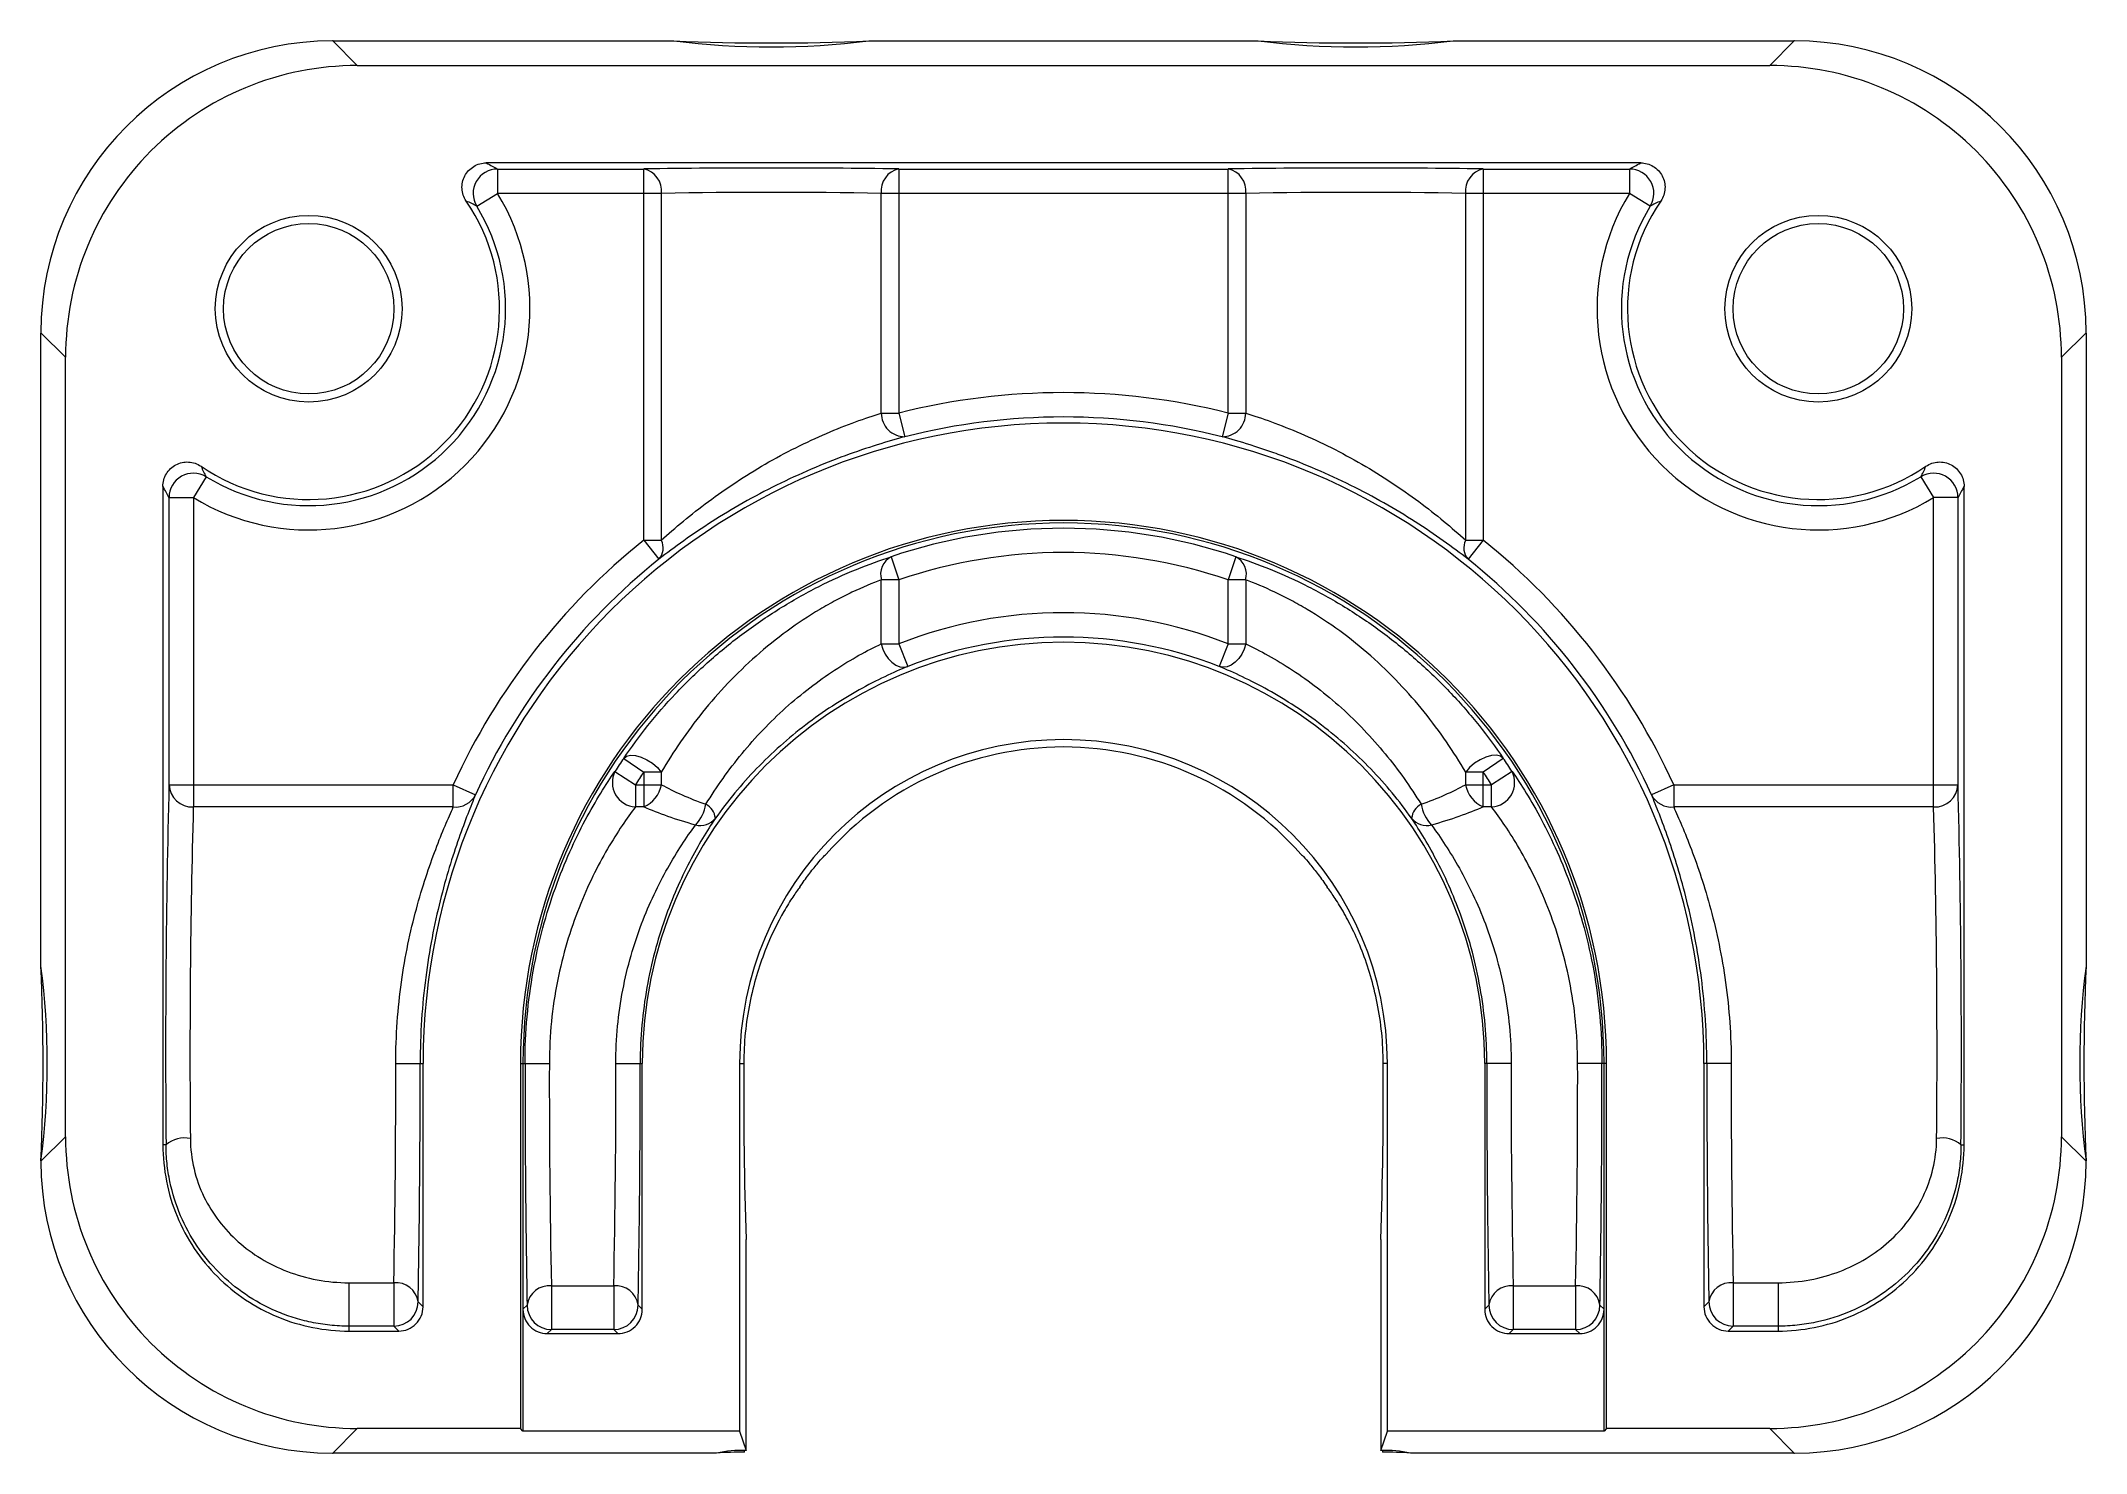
# Paper-space layout '_Back' of a CAD drawing. Header units: millimetres, sheet in inches. Extents: x -21 to 21, y -8 to 21.
import ezdxf

# ---------------------------------------------------------------- set-up
doc = ezdxf.new("R2010")
doc.units = ezdxf.units.MM

psp = doc.layouts.new('_Back')

# ---------------------------------------------------------------- linework, layer by layer
at = {"color": 7, "linetype": 'Continuous', "lineweight": 15}
for p, q in [((-15.008, 21), (-14.502, 20.494)), ((-15.001, 21), (-15.008, 21)), ((-15.001, 21), (-8, 21)), ((-4, 21), (4, 21)), ((8, 21), (15.001, 21)), ((14.502, 20.494), (15.008, 21)), ((15.008, 21), (15.001, 21)), ((-14.502, 20.494), (14.502, 20.494)), ((11.853, 18.494), (-11.853, 18.494)), ((-11.623, 18.369), (-8.62, 18.369)), ((-11.623, 18.369), (-11.623, 17.869)), ((-8.62, 10.747), (-8.62, 18.369)), ((-3.38, 18.369), (3.38, 18.369)), ((-3.38, 18.369), (-3.38, 13.356)), ((3.38, 13.356), (3.38, 18.369)), ((8.62, 18.369), (11.623, 18.369)), ((8.62, 18.369), (8.62, 10.747)), ((11.623, 18.369), (11.623, 17.869)), ((-12.05, 17.609), (-11.623, 17.869)), ((-8.259, 17.869), (-11.623, 17.869)), ((-8.259, 17.869), (-8.259, 10.747)), ((-3.741, 13.356), (-3.741, 17.869)), ((3.741, 17.869), (-3.741, 17.869)), ((3.741, 17.869), (3.741, 13.356)), ((8.259, 10.747), (8.259, 17.869)), ((11.623, 17.869), (8.259, 17.869)), ((12.05, 17.609), (11.623, 17.869)), ((-20.494, 14.502), (-21, 15.008)), ((-21, 15.008), (-21, 15.001)), ((-21, 2), (-21, 15.001)), ((21, 15.008), (20.494, 14.502)), ((21, 15.001), (21, 15.008)), ((21, 15.001), (21, 2)), ((-20.494, -1.502), (-20.494, 14.502)), ((20.494, 14.502), (20.494, -1.502)), ((-3.741, 13.356), (-3.38, 13.356)), ((-3.38, 13.356), (-3.257, 12.872)), ((3.38, 13.356), (3.257, 12.872)), ((3.38, 13.356), (3.741, 13.356)), ((-18.494, 11.853), (-18.494, -1.673)), ((-17.609, 12.05), (-17.869, 11.623)), ((17.609, 12.05), (17.869, 11.623)), ((18.494, -1.673), (18.494, 11.853)), ((-18.369, 5.726), (-18.369, 11.623)), ((-18.369, 11.623), (-17.869, 11.623)), ((-17.869, 11.623), (-17.869, 5.268)), ((18.369, 11.623), (17.869, 11.623)), ((17.869, 5.268), (17.869, 11.623)), ((18.369, 11.623), (18.369, 5.726)), ((-8.62, 10.747), (-8.307, 10.357)), ((-8.62, 10.747), (-8.259, 10.747)), ((8.259, 10.747), (8.62, 10.747)), ((8.62, 10.747), (8.307, 10.357)), ((-3.541, 10.407), (-3.38, 9.933)), ((3.541, 10.407), (3.38, 9.933)), ((-3.741, 8.619), (-3.741, 9.933)), ((-3.38, 9.933), (-3.741, 9.933)), ((-3.38, 9.933), (-3.38, 8.619)), ((3.741, 9.933), (3.38, 9.933)), ((3.38, 8.619), (3.38, 9.933)), ((3.741, 9.933), (3.741, 8.619)), ((-3.741, 8.619), (-3.38, 8.619)), ((-3.38, 8.619), (-3.197, 8.154)), ((3.38, 8.619), (3.197, 8.154)), ((3.38, 8.619), (3.741, 8.619)), ((-9.211, 5.999), (-8.792, 5.726)), ((-9.031, 6.267), (-8.62, 5.982)), ((-8.259, 5.982), (-8.62, 5.982)), ((-8.62, 5.982), (-8.62, 5.268)), ((-8.259, 5.982), (-8.259, 5.726)), ((8.259, 5.726), (8.259, 5.982)), ((8.62, 5.982), (8.259, 5.982)), ((9.031, 6.267), (8.62, 5.982)), ((8.62, 5.268), (8.62, 5.982)), ((9.211, 5.999), (8.792, 5.726)), ((-18.369, 5.726), (-12.531, 5.726)), ((-12.531, 5.726), (-12.076, 5.518)), ((-12.531, 5.268), (-12.531, 5.726)), ((-8.792, 5.726), (-8.792, 5.268)), ((-8.792, 5.726), (-8.259, 5.726)), ((8.259, 5.726), (8.792, 5.726)), ((8.792, 5.268), (8.792, 5.726)), ((12.531, 5.726), (12.076, 5.518)), ((12.531, 5.726), (18.369, 5.726)), ((12.531, 5.726), (12.531, 5.268)), ((-12.531, 5.268), (-17.869, 5.268)), ((-8.62, 5.268), (-8.792, 5.268)), ((8.792, 5.268), (8.62, 5.268)), ((17.869, 5.268), (12.531, 5.268)), ((-13.712, 0), (-13.152, 0)), ((-13.152, -4.994), (-13.152, 0)), ((-11.152, 0), (-11.152, -7.494)), ((-11.152, 0), (-10.558, 0)), ((-11.1, 0), (-11.1, -7.547)), ((-9.193, 0), (-8.651, 0)), ((-8.651, -5.047), (-8.651, 0)), ((-6.651, 0), (-6.651, -7.547)), ((-6.651, 0), (-6.565, 0)), ((6.651, 0), (6.565, 0)), ((6.651, -7.547), (6.651, 0)), ((8.651, 0), (8.651, -5.047)), ((9.193, 0), (8.651, 0)), ((11.152, 0), (10.558, 0)), ((11.1, -7.547), (11.1, 0)), ((11.152, -7.494), (11.152, 0)), ((13.152, 0), (13.152, -4.994)), ((13.712, 0), (13.152, 0)), ((-21, -2.008), (-20.494, -1.502)), ((-18.431, -1.673), (-18.494, -1.673)), ((18.431, -1.673), (18.494, -1.673)), ((20.494, -1.502), (21, -2.008)), ((-21, -2), (-21, -2.008)), ((21, -2.008), (21, -2)), ((-6.517, -7.948), (-6.517, -3.614)), ((6.517, -3.614), (6.517, -7.948)), ((-14.673, -4.502), (-14.673, -5.494)), ((-14.673, -4.502), (-13.753, -4.502)), ((-13.753, -4.502), (-13.753, -5.393)), ((-10.515, -4.565), (-9.236, -4.565)), ((-10.515, -4.565), (-10.515, -5.462)), ((-9.236, -4.565), (-9.236, -5.462)), ((9.236, -4.565), (10.515, -4.565)), ((9.236, -4.565), (9.236, -5.462)), ((10.515, -4.565), (10.515, -5.462)), ((13.753, -4.502), (14.673, -4.502)), ((13.753, -4.502), (13.753, -5.393)), ((14.673, -4.502), (14.673, -5.494)), ((-13.253, -4.894), (-13.152, -4.994)), ((-11.1, -5.047), (-11.015, -4.962)), ((-8.736, -4.962), (-8.651, -5.047)), ((8.651, -5.047), (8.736, -4.962)), ((11.015, -4.962), (11.1, -5.047)), ((13.152, -4.994), (13.253, -4.894)), ((-13.753, -5.393), (-14.673, -5.393)), ((-13.652, -5.494), (-13.753, -5.393)), ((13.753, -5.393), (13.652, -5.494)), ((14.673, -5.393), (13.753, -5.393)), ((-14.673, -5.494), (-13.652, -5.494)), ((-10.515, -5.462), (-10.6, -5.547)), ((-10.6, -5.547), (-9.151, -5.547)), ((-9.236, -5.462), (-10.515, -5.462)), ((-9.151, -5.547), (-9.236, -5.462)), ((9.236, -5.462), (9.151, -5.547)), ((9.151, -5.547), (10.6, -5.547)), ((10.515, -5.462), (9.236, -5.462)), ((10.6, -5.547), (10.515, -5.462)), ((13.652, -5.494), (14.673, -5.494)), ((-14.502, -7.494), (-15.008, -8)), ((-11.152, -7.494), (-14.502, -7.494)), ((-11.1, -7.547), (-11.152, -7.494)), ((-6.651, -7.547), (-11.1, -7.547)), ((-6.651, -7.547), (-6.517, -7.948)), ((6.517, -7.948), (6.651, -7.547)), ((11.1, -7.547), (6.651, -7.547)), ((11.152, -7.494), (11.1, -7.547)), ((14.502, -7.494), (11.152, -7.494)), ((15.008, -8), (14.502, -7.494)), ((-6.552, -7.983), (-6.552, -7.949)), ((6.552, -7.949), (6.552, -7.983)), ((-15.008, -8), (-15.001, -8)), ((-7.125, -8), (-15.001, -8)), ((15.001, -8), (7.125, -8)), ((15.001, -8), (15.008, -8))]:
    psp.add_line(p, q, dxfattribs=at)
at = {"color": 7, "linetype": 'Continuous', "lineweight": 15, "flags": 128}
for points in [[(-3.741, 8.619), (-3.71, 8.511), (-3.663, 8.408), (-3.6, 8.315), (-3.526, 8.239), (-3.444, 8.182), (-3.36, 8.148), (-3.276, 8.139), (-3.197, 8.154)], [(3.741, 8.619), (3.71, 8.511), (3.663, 8.408), (3.6, 8.315), (3.526, 8.239), (3.444, 8.182), (3.36, 8.148), (3.276, 8.139), (3.197, 8.154)], [(-9.031, 6.267), (-8.975, 6.312), (-8.892, 6.332), (-8.79, 6.325), (-8.674, 6.294), (-8.555, 6.239), (-8.44, 6.165), (-8.339, 6.077), (-8.259, 5.982)], [(9.031, 6.267), (8.975, 6.312), (8.892, 6.332), (8.79, 6.325), (8.674, 6.294), (8.555, 6.239), (8.44, 6.165), (8.339, 6.077), (8.259, 5.982)]]:
    psp.add_lwpolyline(points, dxfattribs=at)
at = {"color": 7, "linetype": 'Continuous', "lineweight": 15}
for centre, radius in [((-15.5, 15.5), 1.918), ((-15.5, 15.5), 1.75), ((-15.5, 15.5), 1.75), ((15.5, 15.5), 1.918), ((15.5, 15.5), 1.75), ((15.5, 15.5), 1.75)]:
    psp.add_circle(centre, radius, dxfattribs=at)
for centre, radius, start, end in [((-15.004, 15.004), 5.996, 90.0434, 179.9566), ((-6, 36.924), 16.049, 262.8412, 277.1588), ((-6, 67.302), 46.345, 267.5266, 272.4734), ((6, 36.924), 16.049, 262.8412, 277.1588), ((6, 67.302), 46.345, 267.5266, 272.4734), ((15.004, 15.004), 5.996, 0.0434, 89.9566), ((-14.505, 14.505), 5.989, 89.9732, 180.0268), ((14.505, 14.505), 5.989, 359.9732, 90.0268), ((-11.623, 17.869), 0.5, 90.0444, 211.3891), ((-6, -151.645), 170.035, 89.11704, 90.88296), ((-8.71, 17.924), 0.455, 353.1493, 78.5794), ((-3.29, 17.924), 0.455, 101.4206, 186.8507), ((6, -151.645), 170.035, 89.11704, 90.88296), ((3.29, 17.924), 0.455, 353.1493, 78.5794), ((8.71, 17.924), 0.455, 101.4206, 186.8507), ((11.623, 17.869), 0.5, 328.6109, 89.9556), ((-15.5, 15.5), 4.543, 238.5664, 31.4336), ((-15.5, 15.5), 3.918, 235.6297, 34.3703), ((-6, -107.233), 125.122, 88.96559, 91.03441), ((6, -107.233), 125.122, 88.96559, 91.03441), ((15.5, 15.5), 4.543, 148.5664, 301.4336), ((15.5, 15.5), 3.918, 145.6297, 304.3703), ((-15.5, 15.5), 4.043, 238.5664, 31.4336), ((15.5, 15.5), 4.043, 148.5664, 301.4336), ((0, 0), 13.777, 75.7996, 104.2004), ((0, 0), 13.152, 0, 180), ((-3.26, 13.353), 0.481, 179.6198, 270.3094), ((0, 0), 13.277, 75.7996, 104.2004), ((3.26, 13.353), 0.481, 269.6906, 0.3802), ((-17.869, 11.623), 0.5, 58.6109, 179.9556), ((17.869, 11.623), 0.5, 0.0444, 121.3891), ((0, 0), 11.152, 0, 180), ((0, 0), 11.1, 0, 180), ((0, 0), 10.992, 71.2094, 108.7906), ((0, 0), 13.777, 128.7324, 155.442), ((-8.566, 10.588), 0.346, 318.3317, 27.4561), ((8.566, 10.588), 0.346, 152.5439, 221.6683), ((0, 0), 13.777, 24.558, 51.2676), ((0, 0), 13.277, 128.7324, 155.442), ((-3.344, 10.044), 0.412, 118.4586, 195.6471), ((0, 0), 10.493, 71.2094, 108.7906), ((3.344, 10.044), 0.412, 344.3529, 61.5414), ((0, 0), 13.277, 24.558, 51.2676), ((0, 0), 9.258, 68.5894, 111.4106), ((0, 0), 8.651, 0, 180), ((0, 0), 8.758, 68.5894, 111.4106), ((0, 0), 6.651, 0, 180), ((0, 0), 6.5, 41.4095, 138.5905), ((-8.76, 5.772), 0.505, 153.2877, 266.3509), ((0, 0), 10.992, 145.2408, 146.9259), ((0, 0), 10.493, 145.2408, 146.9259), ((0, 0), 10.493, 33.0741, 34.7592), ((8.76, 5.772), 0.505, 273.6491, 26.7123), ((0, 0), 10.992, 33.0741, 34.7592), ((200.53, 0.21), 218.969, 178.55655, 180.49267), ((-17.886, 5.752), 0.484, 183.0781, 271.9235), ((-12.486, 5.725), 0.459, 264.3838, 333.2807), ((-8.874, 5.84), 0.626, 293.9454, 349.5103), ((8.874, 5.84), 0.626, 190.4897, 246.0546), ((12.486, 5.725), 0.459, 206.7193, 275.6162), ((17.886, 5.752), 0.484, 268.0765, 356.9219), ((-200.53, 0.21), 218.969, 359.50733, 1.44345), ((169.271, 0.176), 187.21, 178.44155, 180.52499), ((-8.223, 5.501), 0.898, 317.8178, 348.6433), ((-7.527, 4.991), 0.381, 6.8444, 61.0497), ((7.527, 4.991), 0.381, 118.9503, 173.1556), ((8.223, 5.501), 0.898, 191.3567, 222.1822), ((-166.298, 0.203), 184.237, 359.4582, 1.57525), ((-7.463, 5.29), 0.403, 256.3341, 320.9903), ((7.463, 5.29), 0.403, 219.0097, 283.6659), ((-36.027, 0), 15.159, 352.4187, 7.5813), ((-65.867, 0), 44.911, 357.4477, 2.5523), ((36.027, 0), 15.159, 172.4187, 187.5813), ((65.867, 0), 44.911, 177.4477, 182.5523), ((-224.05, -0.325), 210.338, 358.86208, 0.0885), ((187.747, -0.425), 198.306, 179.87717, 181.19618), ((81.956, -0.632), 88.524, 179.59124, 181.93104), ((-84.703, -0.595), 91.27, 358.10417, 0.37355), ((207.498, -0.425), 198.306, 179.87717, 181.19618), ((261.715, -0.353), 248.503, 179.91857, 181.0469), ((-251.605, -0.438), 238.393, 358.92918, 0.10536), ((228.833, -0.414), 239.891, 179.90116, 181.08632), ((-216.3, -0.343), 207.108, 358.83185, 0.09481), ((-248.584, -0.414), 239.891, 358.91368, 0.09884), ((248.584, -0.414), 239.891, 179.90116, 181.08632), ((-196.549, -0.343), 207.108, 358.83185, 0.09481), ((-228.833, -0.414), 239.891, 358.91368, 0.09884), ((215.493, -0.403), 201.782, 179.88549, 181.16392), ((-14.505, -1.505), 5.989, 179.9732, 270.0268), ((-18.041, -2.126), 0.598, 79.3263, 130.644), ((14.505, -1.505), 5.989, 269.9732, 0.0268), ((18.041, -2.126), 0.598, 49.356, 100.6737), ((-15.004, -2.004), 5.996, 180.0434, 269.9566), ((15.004, -2.004), 5.996, 270.0434, 359.9566), ((-13.71, -4.962), 0.462, 8.5086, 95.3636), ((-10.556, -5.026), 0.463, 84.914, 171.9865), ((-9.195, -5.026), 0.463, 8.0135, 95.086), ((9.195, -5.026), 0.463, 84.914, 171.9865), ((10.556, -5.026), 0.463, 8.0135, 95.086), ((13.71, -4.962), 0.462, 84.6364, 171.4914), ((-13.753, -4.893), 0.5, 270.0204, 359.9796), ((-13.652, -4.994), 0.5, 269.997, 0.003), ((-10.515, -4.962), 0.5, 180.0204, 269.9796), ((-9.236, -4.962), 0.5, 270.0204, 359.9796), ((9.236, -4.962), 0.5, 180.0204, 269.9796), ((10.515, -4.962), 0.5, 270.0204, 359.9796), ((13.652, -4.994), 0.5, 179.997, 270.003), ((13.753, -4.893), 0.5, 180.0204, 269.9796), ((-10.6, -5.047), 0.5, 179.997, 270.003), ((-9.151, -5.047), 0.5, 269.997, 0.003), ((9.151, -5.047), 0.5, 179.997, 270.003), ((10.6, -5.047), 0.5, 269.997, 0.003), ((-6.618, -10.342), 2.396, 87.5877, 102.2122), ((6.618, -10.342), 2.396, 77.7878, 92.4123), ((-6.649, -14.291), 6.309, 89.1131, 94.3238), ((6.649, -14.291), 6.309, 85.6762, 90.8869)]:
    psp.add_arc(centre, radius, start, end, dxfattribs=at)
for points, knots in [([(-12.266, 17.712), (-12.317, 17.787), (-12.347, 17.876), (-12.357, 18.055), (-12.338, 18.148), (-12.253, 18.307), (-12.189, 18.375), (-12.034, 18.469), (-11.944, 18.494), (-11.853, 18.494)], [0, 0, 0, 0, 0.25, 0.25, 0.5, 0.5, 0.75, 0.75, 1, 1, 1, 1]), ([(-11.853, 18.494), (-11.811, 18.472), (-11.77, 18.45), (-11.73, 18.428), (-11.694, 18.409), (-11.658, 18.389), (-11.623, 18.369)], [0, 0, 0, 0, 0.003783413, 0.003783413, 0.003783413, 0.007163499, 0.007163499, 0.007163499, 0.007163499]), ([(11.623, 18.369), (11.658, 18.389), (11.694, 18.409), (11.73, 18.428), (11.77, 18.45), (11.811, 18.472), (11.853, 18.494)], [0.000491586, 0.000491586, 0.000491586, 0.000491586, 0.003871671, 0.003871671, 0.003871671, 0.007655084, 0.007655084, 0.007655084, 0.007655084]), ([(11.853, 18.494), (11.944, 18.494), (12.034, 18.469), (12.188, 18.376), (12.253, 18.308), (12.337, 18.148), (12.357, 18.057), (12.347, 17.876), (12.317, 17.787), (12.266, 17.712)], [0, 0, 0, 0, 0.25, 0.25, 0.5, 0.5, 0.75, 0.75, 1, 1, 1, 1]), ([(-12.05, 17.609), (-12.083, 17.625), (-12.116, 17.641), (-12.15, 17.658), (-12.188, 17.676), (-12.227, 17.694), (-12.266, 17.712)], [0.000491536, 0.000491536, 0.000491536, 0.000491536, 0.00387127, 0.00387127, 0.00387127, 0.007654259, 0.007654259, 0.007654259, 0.007654259]), ([(12.266, 17.712), (12.227, 17.694), (12.188, 17.676), (12.15, 17.658), (12.116, 17.641), (12.083, 17.625), (12.05, 17.609)], [0, 0, 0, 0, 0.003782989, 0.003782989, 0.003782989, 0.007162723, 0.007162723, 0.007162723, 0.007162723]), ([(-8.259, 10.747), (-8.118, 10.875), (-7.967, 11.006), (-7.644, 11.272), (-7.471, 11.408), (-7.112, 11.675), (-6.925, 11.806), (-6.534, 12.064), (-6.331, 12.19), (-5.714, 12.547), (-5.281, 12.762), (-4.663, 13.027), (-4.459, 13.107), (-4.081, 13.246), (-3.904, 13.305), (-3.741, 13.356)], [0, 0, 0, 0, 0.125, 0.125, 0.25, 0.25, 0.375, 0.375, 0.5, 0.5, 0.75, 0.75, 0.875, 0.875, 1, 1, 1, 1]), ([(3.741, 13.356), (3.905, 13.305), (4.082, 13.245), (4.46, 13.107), (4.664, 13.027), (5.079, 12.849), (5.288, 12.752), (5.708, 12.542), (5.922, 12.427), (6.335, 12.187), (6.536, 12.063), (6.925, 11.806), (7.116, 11.672), (7.656, 11.271), (7.976, 11.003), (8.259, 10.747)], [0, 0, 0, 0, 0.125, 0.125, 0.25, 0.25, 0.375, 0.375, 0.5, 0.5, 0.625, 0.625, 0.75, 0.75, 1, 1, 1, 1]), ([(-3.257, 12.872), (-3.432, 12.824), (-3.624, 12.769), (-4.035, 12.639), (-4.259, 12.564), (-4.714, 12.397), (-4.946, 12.305), (-5.422, 12.101), (-5.659, 11.992), (-6.124, 11.762), (-6.355, 11.639), (-6.799, 11.387), (-7.012, 11.259), (-7.419, 10.999), (-7.616, 10.866), (-7.98, 10.607), (-8.15, 10.48), (-8.307, 10.357)], [0, 0, 0, 0, 0.125, 0.125, 0.25, 0.25, 0.375, 0.375, 0.5, 0.5, 0.625, 0.625, 0.75, 0.75, 0.875, 0.875, 1, 1, 1, 1]), ([(8.307, 10.357), (7.992, 10.603), (7.631, 10.863), (7.018, 11.255), (6.801, 11.386), (6.36, 11.637), (6.133, 11.757), (5.665, 11.989), (5.425, 12.1), (4.955, 12.302), (4.722, 12.394), (4.378, 12.52), (4.264, 12.56), (4.044, 12.635), (3.937, 12.67), (3.627, 12.768), (3.433, 12.824), (3.257, 12.872)], [0, 0, 0, 0, 0.25, 0.25, 0.375, 0.375, 0.5, 0.5, 0.625, 0.625, 0.75, 0.75, 0.8125, 0.8125, 0.875, 0.875, 1, 1, 1, 1]), ([(-18.494, 11.853), (-18.494, 11.944), (-18.469, 12.034), (-18.376, 12.188), (-18.308, 12.253), (-18.148, 12.337), (-18.057, 12.357), (-17.876, 12.347), (-17.787, 12.317), (-17.712, 12.266)], [0, 0, 0, 0, 0.25, 0.25, 0.5, 0.5, 0.75, 0.75, 1, 1, 1, 1]), ([(-17.712, 12.266), (-17.694, 12.227), (-17.676, 12.188), (-17.658, 12.15), (-17.641, 12.116), (-17.625, 12.083), (-17.609, 12.05)], [0, 0, 0, 0, 0.003782989, 0.003782989, 0.003782989, 0.007162723, 0.007162723, 0.007162723, 0.007162723]), ([(17.609, 12.05), (17.625, 12.083), (17.641, 12.116), (17.658, 12.15), (17.676, 12.188), (17.694, 12.227), (17.712, 12.266)], [0.000491536, 0.000491536, 0.000491536, 0.000491536, 0.00387127, 0.00387127, 0.00387127, 0.007654259, 0.007654259, 0.007654259, 0.007654259]), ([(17.712, 12.266), (17.787, 12.317), (17.876, 12.347), (18.055, 12.357), (18.148, 12.338), (18.307, 12.253), (18.375, 12.189), (18.469, 12.034), (18.494, 11.944), (18.494, 11.853)], [0, 0, 0, 0, 0.25, 0.25, 0.5, 0.5, 0.75, 0.75, 1, 1, 1, 1]), ([(-18.369, 11.623), (-18.389, 11.658), (-18.409, 11.694), (-18.428, 11.73), (-18.45, 11.77), (-18.472, 11.811), (-18.494, 11.853)], [0.000491586, 0.000491586, 0.000491586, 0.000491586, 0.003871671, 0.003871671, 0.003871671, 0.007655084, 0.007655084, 0.007655084, 0.007655084]), ([(18.494, 11.853), (18.472, 11.811), (18.45, 11.77), (18.428, 11.73), (18.409, 11.694), (18.389, 11.658), (18.369, 11.623)], [0, 0, 0, 0, 0.003783413, 0.003783413, 0.003783413, 0.007163499, 0.007163499, 0.007163499, 0.007163499]), ([(-9.031, 6.267), (-8.724, 6.719), (-8.371, 7.164), (-7.764, 7.808), (-7.546, 8.021), (-7.09, 8.43), (-6.852, 8.625), (-6.356, 8.998), (-6.095, 9.177), (-5.568, 9.505), (-5.301, 9.655), (-4.765, 9.927), (-4.5, 10.046), (-4, 10.25), (-3.759, 10.337), (-3.541, 10.407)], [0, 0, 0, 0, 0.25, 0.25, 0.375, 0.375, 0.5, 0.5, 0.625, 0.625, 0.75, 0.75, 0.875, 0.875, 1, 1, 1, 1]), ([(3.541, 10.407), (3.758, 10.337), (3.994, 10.252), (4.497, 10.048), (4.764, 9.927), (5.295, 9.658), (5.565, 9.506), (6.093, 9.178), (6.35, 9.002), (6.849, 8.628), (7.089, 8.43), (7.542, 8.025), (7.756, 7.816), (8.163, 7.386), (8.355, 7.164), (8.712, 6.718), (8.877, 6.493), (9.031, 6.267)], [0, 0, 0, 0, 0.125, 0.125, 0.25, 0.25, 0.375, 0.375, 0.5, 0.5, 0.625, 0.625, 0.75, 0.75, 0.875, 0.875, 1, 1, 1, 1]), ([(-3.741, 9.933), (-3.926, 9.865), (-4.131, 9.779), (-4.45, 9.628), (-4.558, 9.573), (-4.78, 9.455), (-4.894, 9.391), (-5.233, 9.189), (-5.456, 9.042), (-5.894, 8.721), (-6.109, 8.548), (-6.514, 8.189), (-6.707, 8.003), (-7.075, 7.615), (-7.249, 7.415), (-7.735, 6.812), (-8.015, 6.399), (-8.259, 5.982)], [0, 0, 0, 0, 0.125, 0.125, 0.1875, 0.1875, 0.25, 0.25, 0.375, 0.375, 0.5, 0.5, 0.625, 0.625, 0.75, 0.75, 1, 1, 1, 1]), ([(8.259, 5.982), (8.137, 6.191), (8.005, 6.399), (7.722, 6.812), (7.568, 7.019), (7.243, 7.422), (7.071, 7.619), (6.706, 8.003), (6.512, 8.191), (6.104, 8.552), (5.892, 8.722), (5.454, 9.043), (5.228, 9.193), (4.892, 9.392), (4.78, 9.455), (4.557, 9.574), (4.447, 9.629), (4.126, 9.781), (3.925, 9.865), (3.741, 9.933)], [0, 0, 0, 0, 0.125, 0.125, 0.25, 0.25, 0.375, 0.375, 0.5, 0.5, 0.625, 0.625, 0.75, 0.75, 0.8125, 0.8125, 0.875, 0.875, 1, 1, 1, 1]), ([(-7.343, 5.324), (-7.122, 5.685), (-6.876, 6.032), (-6.326, 6.7), (-6.027, 7.014), (-5.545, 7.448), (-5.377, 7.588), (-5.04, 7.848), (-4.871, 7.968), (-4.53, 8.191), (-4.361, 8.293), (-4.039, 8.472), (-3.885, 8.551), (-3.741, 8.619)], [0, 0, 0, 0, 0.25, 0.25, 0.5, 0.5, 0.625, 0.625, 0.75, 0.75, 0.875, 0.875, 1, 1, 1, 1]), ([(3.741, 8.619), (3.886, 8.55), (4.043, 8.47), (4.367, 8.29), (4.533, 8.189), (4.871, 7.968), (5.044, 7.845), (5.382, 7.584), (5.547, 7.447), (5.869, 7.157), (6.026, 7.003), (6.326, 6.688), (6.469, 6.527), (6.877, 6.031), (7.122, 5.685), (7.343, 5.324)], [0, 0, 0, 0, 0.125, 0.125, 0.25, 0.25, 0.375, 0.375, 0.5, 0.5, 0.625, 0.625, 0.75, 0.75, 1, 1, 1, 1]), ([(-3.197, 8.154), (-3.345, 8.093), (-3.504, 8.023), (-3.839, 7.864), (-4.017, 7.773), (-4.38, 7.57), (-4.563, 7.46), (-4.931, 7.22), (-5.116, 7.089), (-5.652, 6.68), (-5.989, 6.38), (-6.615, 5.732), (-6.896, 5.392), (-7.149, 5.036)], [0, 0, 0, 0, 0.125, 0.125, 0.25, 0.25, 0.375, 0.375, 0.5, 0.5, 0.75, 0.75, 1, 1, 1, 1]), ([(7.149, 5.036), (6.896, 5.392), (6.617, 5.729), (6.155, 6.208), (5.994, 6.364), (5.655, 6.666), (5.479, 6.812), (5.122, 7.085), (4.94, 7.213), (4.571, 7.455), (4.385, 7.567), (4.024, 7.769), (3.847, 7.859), (3.506, 8.022), (3.345, 8.093), (3.197, 8.154)], [0, 0, 0, 0, 0.25, 0.25, 0.375, 0.375, 0.5, 0.5, 0.625, 0.625, 0.75, 0.75, 0.875, 0.875, 1, 1, 1, 1]), ([(-11.058, 0), (-11.058, 0.65), (-10.999, 1.281), (-10.835, 2.202), (-10.768, 2.499), (-10.615, 3.068), (-10.529, 3.341), (-10.342, 3.865), (-10.241, 4.114), (-10.035, 4.577), (-9.929, 4.794), (-9.714, 5.198), (-9.606, 5.385), (-9.401, 5.72), (-9.302, 5.869), (-9.211, 5.999)], [0, 0, 0, 0, 0.25, 0.25, 0.375, 0.375, 0.5, 0.5, 0.625, 0.625, 0.75, 0.75, 0.875, 0.875, 1, 1, 1, 1]), ([(9.211, 5.999), (9.393, 5.738), (9.605, 5.404), (9.926, 4.8), (10.034, 4.579), (10.241, 4.114), (10.34, 3.868), (10.526, 3.349), (10.613, 3.074), (10.768, 2.499), (10.834, 2.204), (10.943, 1.599), (10.985, 1.289), (11.043, 0.652), (11.058, 0.326), (11.058, 0)], [0, 0, 0, 0, 0.25, 0.25, 0.375, 0.375, 0.5, 0.5, 0.625, 0.625, 0.75, 0.75, 0.875, 0.875, 1, 1, 1, 1]), ([(-12.076, 5.518), (-12.172, 5.287), (-12.291, 4.988), (-12.483, 4.438), (-12.55, 4.236), (-12.678, 3.81), (-12.741, 3.584), (-12.86, 3.104), (-12.917, 2.849), (-13.018, 2.319), (-13.062, 2.046), (-13.135, 1.485), (-13.163, 1.197), (-13.202, 0.604), (-13.212, 0.302), (-13.212, 0)], [0, 0, 0, 0, 0.25, 0.25, 0.375, 0.375, 0.5, 0.5, 0.625, 0.625, 0.75, 0.75, 0.875, 0.875, 1, 1, 1, 1]), ([(13.212, 0), (13.212, 0.603), (13.172, 1.189), (13.063, 2.041), (13.018, 2.317), (12.918, 2.843), (12.862, 3.095), (12.743, 3.578), (12.679, 3.808), (12.55, 4.234), (12.485, 4.432), (12.358, 4.798), (12.295, 4.967), (12.178, 5.269), (12.124, 5.403), (12.076, 5.518)], [0, 0, 0, 0, 0.25, 0.25, 0.375, 0.375, 0.5, 0.5, 0.625, 0.625, 0.75, 0.75, 0.875, 0.875, 1, 1, 1, 1]), ([(-13.712, 0), (-13.712, 0.285), (-13.702, 0.571), (-13.662, 1.132), (-13.633, 1.405), (-13.559, 1.937), (-13.514, 2.196), (-13.41, 2.7), (-13.352, 2.944), (-13.228, 3.402), (-13.163, 3.618), (-13.029, 4.028), (-12.96, 4.221), (-12.759, 4.752), (-12.632, 5.043), (-12.531, 5.268)], [0, 0, 0, 0, 0.125, 0.125, 0.25, 0.25, 0.375, 0.375, 0.5, 0.5, 0.625, 0.625, 0.75, 0.75, 1, 1, 1, 1]), ([(-8.792, 5.268), (-8.877, 5.156), (-8.969, 5.029), (-9.162, 4.741), (-9.264, 4.581), (-9.567, 4.059), (-9.769, 3.657), (-10.13, 2.74), (-10.283, 2.24), (-10.5, 1.147), (-10.558, 0.583), (-10.558, 0)], [0, 0, 0, 0, 0.125, 0.125, 0.25, 0.25, 0.5, 0.5, 0.75, 0.75, 1, 1, 1, 1]), ([(10.558, 0), (10.558, 0.292), (10.543, 0.585), (10.486, 1.154), (10.444, 1.43), (10.337, 1.968), (10.271, 2.23), (10.12, 2.738), (10.036, 2.978), (9.858, 3.431), (9.763, 3.645), (9.566, 4.048), (9.463, 4.238), (9.16, 4.759), (8.962, 5.044), (8.792, 5.268)], [0, 0, 0, 0, 0.125, 0.125, 0.25, 0.25, 0.375, 0.375, 0.5, 0.5, 0.625, 0.625, 0.75, 0.75, 1, 1, 1, 1]), ([(12.531, 5.268), (12.581, 5.156), (12.639, 5.026), (12.762, 4.733), (12.828, 4.569), (12.962, 4.216), (13.03, 4.026), (13.164, 3.616), (13.23, 3.396), (13.354, 2.935), (13.411, 2.695), (13.514, 2.194), (13.56, 1.932), (13.672, 1.124), (13.712, 0.57), (13.712, 0)], [0, 0, 0, 0, 0.125, 0.125, 0.25, 0.25, 0.375, 0.375, 0.5, 0.5, 0.625, 0.625, 0.75, 0.75, 1, 1, 1, 1]), ([(-9.193, 0), (-9.193, 0.518), (-9.143, 1.019), (-9.003, 1.75), (-8.946, 1.989), (-8.815, 2.443), (-8.742, 2.661), (-8.584, 3.079), (-8.498, 3.279), (-8.317, 3.662), (-8.223, 3.844), (-7.937, 4.352), (-7.742, 4.646), (-7.558, 4.898)], [0, 0, 0, 0, 0.25, 0.25, 0.375, 0.375, 0.5, 0.5, 0.625, 0.625, 0.75, 0.75, 1, 1, 1, 1]), ([(-7.149, 5.036), (-7.319, 4.782), (-7.502, 4.483), (-7.77, 3.965), (-7.859, 3.78), (-8.03, 3.387), (-8.112, 3.181), (-8.262, 2.752), (-8.332, 2.528), (-8.456, 2.059), (-8.511, 1.812), (-8.645, 1.056), (-8.693, 0.537), (-8.693, 0)], [0, 0, 0, 0, 0.25, 0.25, 0.375, 0.375, 0.5, 0.5, 0.625, 0.625, 0.75, 0.75, 1, 1, 1, 1]), ([(8.693, 0), (8.693, 0.535), (8.646, 1.053), (8.512, 1.807), (8.458, 2.053), (8.334, 2.522), (8.264, 2.747), (8.112, 3.179), (8.03, 3.387), (7.86, 3.778), (7.772, 3.961), (7.504, 4.479), (7.319, 4.782), (7.149, 5.036)], [0, 0, 0, 0, 0.25, 0.25, 0.375, 0.375, 0.5, 0.5, 0.625, 0.625, 0.75, 0.75, 1, 1, 1, 1]), ([(7.558, 4.898), (7.741, 4.647), (7.939, 4.348), (8.225, 3.84), (8.318, 3.66), (8.498, 3.279), (8.585, 3.076), (8.744, 2.656), (8.817, 2.438), (8.947, 1.983), (9.004, 1.745), (9.144, 1.016), (9.193, 0.516), (9.193, 0)], [0, 0, 0, 0, 0.25, 0.25, 0.375, 0.375, 0.5, 0.5, 0.625, 0.625, 0.75, 0.75, 1, 1, 1, 1]), ([(-5.416, 3.625), (-5.355, 3.715), (-5.293, 3.801), (-5.172, 3.96), (-5.113, 4.034), (-5.008, 4.16), (-4.961, 4.212), (-4.895, 4.283), (-4.876, 4.302), (-4.875, 4.299)], [0, 0, 0, 0, 0.25, 0.25, 0.5, 0.5, 0.75, 0.75, 1, 1, 1, 1]), ([(4.875, 4.299), (4.876, 4.302), (4.894, 4.284), (4.961, 4.212), (5.008, 4.159), (5.113, 4.033), (5.173, 3.959), (5.293, 3.8), (5.355, 3.715), (5.416, 3.625)], [0, 0, 0, 0, 0.25, 0.25, 0.5, 0.5, 0.75, 0.75, 1, 1, 1, 1]), ([(-5.416, 3.625), (-5.455, 3.571), (-5.505, 3.501), (-5.616, 3.334), (-5.677, 3.236), (-5.87, 2.9), (-6.006, 2.628), (-6.194, 2.148), (-6.253, 1.978), (-6.358, 1.622), (-6.405, 1.435), (-6.483, 1.043), (-6.514, 0.837), (-6.555, 0.424), (-6.565, 0.214), (-6.565, 0)], [0, 0, 0, 0, 0.125, 0.125, 0.25, 0.25, 0.5, 0.5, 0.625, 0.625, 0.75, 0.75, 0.875, 0.875, 1, 1, 1, 1]), ([(6.565, 0), (6.565, 0.213), (6.555, 0.423), (6.514, 0.836), (6.483, 1.04), (6.405, 1.434), (6.358, 1.622), (6.252, 1.98), (6.193, 2.151), (6.068, 2.47), (6.003, 2.617), (5.871, 2.889), (5.804, 3.015), (5.676, 3.237), (5.615, 3.334), (5.505, 3.501), (5.456, 3.571), (5.416, 3.625)], [0, 0, 0, 0, 0.125, 0.125, 0.25, 0.25, 0.375, 0.375, 0.5, 0.5, 0.625, 0.625, 0.75, 0.75, 0.875, 0.875, 1, 1, 1, 1]), ([(-18.494, -1.673), (-18.494, -2.17), (-18.395, -2.674), (-18.012, -3.6), (-17.729, -4.023), (-17.023, -4.729), (-16.6, -5.012), (-15.674, -5.395), (-15.17, -5.494), (-14.673, -5.494)], [-0.784029, -0.784029, -0.784029, -0.784029, -0.392014, -0.392014, 0, 0, 0.392014, 0.392014, 0.784029, 0.784029, 0.784029, 0.784029]), ([(-14.673, -5.393), (-14.803, -5.393), (-14.936, -5.386), (-15.195, -5.359), (-15.322, -5.339), (-15.574, -5.287), (-15.698, -5.254), (-15.938, -5.179), (-16.054, -5.136), (-16.391, -4.991), (-16.605, -4.873), (-16.997, -4.606), (-17.177, -4.457), (-17.506, -4.126), (-17.658, -3.943), (-17.923, -3.552), (-18.036, -3.345), (-18.225, -2.904), (-18.299, -2.668), (-18.376, -2.302), (-18.396, -2.179), (-18.423, -1.928), (-18.43, -1.8), (-18.431, -1.673)], [0, 0, 0, 0, 0.0625, 0.0625, 0.125, 0.125, 0.1875, 0.1875, 0.25, 0.25, 0.375, 0.375, 0.5, 0.5, 0.625, 0.625, 0.75, 0.75, 0.875, 0.875, 0.9375, 0.9375, 1, 1, 1, 1]), ([(-17.931, -1.539), (-17.93, -1.755), (-17.903, -1.963), (-17.807, -2.365), (-17.737, -2.557), (-17.565, -2.912), (-17.463, -3.078), (-17.226, -3.387), (-17.093, -3.53), (-16.805, -3.787), (-16.649, -3.902), (-16.311, -4.107), (-16.129, -4.197), (-15.746, -4.343), (-15.54, -4.402), (-15.115, -4.481), (-14.897, -4.502), (-14.673, -4.502)], [0, 0, 0, 0, 0.125, 0.125, 0.25, 0.25, 0.375, 0.375, 0.5, 0.5, 0.625, 0.625, 0.75, 0.75, 0.875, 0.875, 1, 1, 1, 1]), ([(14.673, -4.502), (15.12, -4.502), (15.556, -4.416), (16.131, -4.196), (16.311, -4.107), (16.65, -3.901), (16.806, -3.786), (17.094, -3.529), (17.227, -3.386), (17.464, -3.076), (17.567, -2.91), (17.739, -2.552), (17.808, -2.359), (17.903, -1.961), (17.93, -1.754), (17.931, -1.539)], [0, 0, 0, 0, 0.25, 0.25, 0.375, 0.375, 0.5, 0.5, 0.625, 0.625, 0.75, 0.75, 0.875, 0.875, 1, 1, 1, 1]), ([(14.673, -5.494), (15.17, -5.494), (15.674, -5.395), (16.6, -5.012), (17.023, -4.729), (17.729, -4.023), (18.012, -3.6), (18.395, -2.674), (18.494, -2.17), (18.494, -1.673)], [-0.784029, -0.784029, -0.784029, -0.784029, -0.392014, -0.392014, 0, 0, 0.392014, 0.392014, 0.784029, 0.784029, 0.784029, 0.784029]), ([(18.431, -1.673), (18.43, -1.799), (18.423, -1.928), (18.396, -2.177), (18.377, -2.299), (18.301, -2.662), (18.227, -2.898), (18.038, -3.342), (17.924, -3.55), (17.658, -3.942), (17.508, -4.125), (17.178, -4.455), (16.998, -4.605), (16.604, -4.873), (16.393, -4.99), (15.944, -5.183), (15.701, -5.26), (15.325, -5.339), (15.198, -5.359), (14.938, -5.386), (14.803, -5.393), (14.673, -5.393)], [0, 0, 0, 0, 0.0625, 0.0625, 0.125, 0.125, 0.25, 0.25, 0.375, 0.375, 0.5, 0.5, 0.625, 0.625, 0.75, 0.75, 0.875, 0.875, 0.9375, 0.9375, 1, 1, 1, 1])]:
    psp.add_open_spline(points, degree=3, knots=knots, dxfattribs=at)
for points in [[(-8.259, 5.726), (-7.998, 5.587), (-7.689, 5.442), (-7.343, 5.324)], [(7.343, 5.324), (7.688, 5.441), (7.997, 5.587), (8.259, 5.726)], [(-7.558, 4.898), (-7.953, 5.005), (-8.313, 5.139), (-8.62, 5.268)], [(8.62, 5.268), (8.313, 5.138), (7.952, 5.005), (7.558, 4.898)]]:
    psp.add_open_spline(points, degree=3, dxfattribs=at)

doc.saveas('drawing.dxf')
